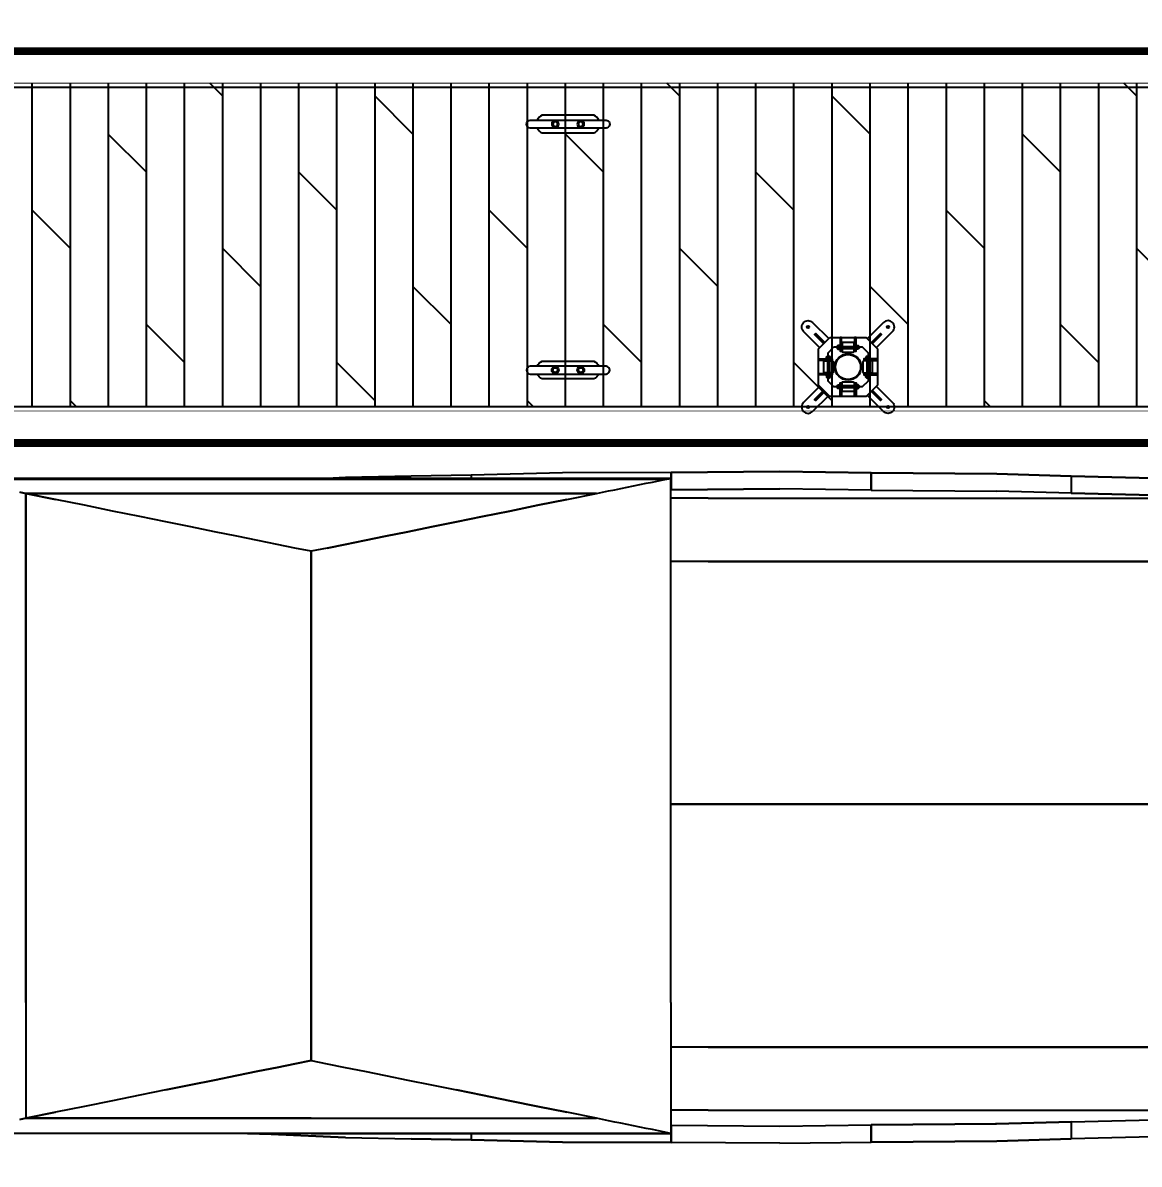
# Model space of a CAD drawing. Header units: millimetres. Extents: x -1003406 to 3312184, y 81337 to 716393.
# Drawn here: x 1484497 to 1491477, y 356934 to 364071 of the extents above; entities that cross this region are included whole.
import ezdxf

# ---------------------------------------------------------------- set-up
doc = ezdxf.new("R2010")
doc.units = ezdxf.units.MM
doc.header["$LTSCALE"] = 10
doc.linetypes.add('ACAD_ISO03W100', pattern=[30, 12, -18])
doc.layers.get('0').update_dxf_attribs({"linetype": 'CONTINUOUS'})
doc.layers.get('Defpoints').update_dxf_attribs({"linetype": 'CONTINUOUS'})
for name, color, linetype in [('W- bollard系船栓', 4, 'CONTINUOUS'), ('W-_ANTICOLLISION防撞措施', 192, 'CONTINUOUS'), ('W-ancillary measures附属措施', 1, 'CONTINUOUS'), ('W-FLOAT_BOWL浮筒', 253, 'CONTINUOUS'), ('W-MOUNTING固定方式', 5, 'CONTINUOUS'), ('W-STEEL_FRAME钢架', 3, 'CONTINUOUS'), ('W-WOOD_FLOOR木地板', 30, 'CONTINUOUS'), ('配筋率', 61, 'CONTINUOUS')]:
    doc.layers.add(name, color=color, linetype=linetype)
doc.styles.add('STANDARD_T3', font='simplex.shx', dxfattribs={"width": 0.7, "bigfont": 'gbcbig.shx'})
doc.dimstyles.new('W&&200', dxfattribs={"dimtxt": 700, "dimasz": 200, "dimexe": 500, "dimexo": 600, "dimgap": 200, "dimtad": 1, "dimdec": 0, "dimzin": 0, "dimdsep": 46, "dimtxsty": 'STANDARD_T3', "dimcen": 0.09, "dimclrd": 1, "dimclre": 1, "dimclrt": 7, "dimazin": 2, "dimtfac": 1, "dimtdec": 0, "dimtix": 1, "dimtmove": 2, "dimatfit": 3, "dimfxl": 100, "dimtolj": 1, "dimtzin": 0, "dimarcsym": 0})

# ---------------------------------------------------------------- blocks, each defined once
blk = doc.blocks.new('*D917')
at = {"layer": 'Defpoints', "color": 0, "transparency": 16777216}
for p in [(1497906.5, 361669.1), (1481906.5, 353669.1), (1497906.5, 351497.7)]:
    blk.add_point(p, dxfattribs=at)
at = {"layer": 'W-WOOD_FLOOR木地板', "color": 1, "lineweight": -2, "transparency": 16777216}
for p, q in [((1481906.5, 352297.7), (1481906.5, 350997.7)), ((1497906.5, 352297.7), (1497906.5, 350997.7)), ((1482106.5, 351497.7), (1497706.5, 351497.7))]:
    blk.add_line(p, q, dxfattribs=at)
at = {"layer": 'W-WOOD_FLOOR木地板', "color": 1, "transparency": 16777216}
for points in [[(1482106.5, 351531), (1482106.5, 351464.4), (1481906.5, 351497.7)], [(1497706.5, 351531), (1497706.5, 351464.4), (1497906.5, 351497.7)]]:
    blk.add_solid(points, dxfattribs=at)
at = {"layer": 'W-WOOD_FLOOR木地板', "color": 7, "transparency": 16777216, "insert": (1489906.5, 352047.7), "char_height": 700, "attachment_point": 5, "style": 'STANDARD_T3'}
blk.add_mtext('\\A1;16000', dxfattribs=at)
blk = doc.blocks.new('A$C3f3ab1c7')
h = blk.add_hatch(color=256)
h.dxf.hatch_style = 1
edge = h.paths.add_edge_path(flags=17)
edge.add_arc((290, 290), 82.5, 0, 360)
edge = h.paths.add_edge_path(flags=0)
edge.add_arc((290, 290), 78.5, 0, 360)
edge = h.paths.add_edge_path(flags=17)
edge.add_arc((290, 290), 82.5, 0, 360)
edge = h.paths.add_edge_path(flags=0)
edge.add_arc((290, 290), 78.5, 0, 360)
edge = h.paths.add_edge_path(flags=17)
edge.add_arc((290, 290), 82.5, 0, 360)
edge = h.paths.add_edge_path(flags=0)
edge.add_arc((290, 290), 78.5, 0, 360)
edge = h.paths.add_edge_path(flags=17)
edge.add_arc((290, 290), 82.5, 0, 360)
edge = h.paths.add_edge_path(flags=0)
edge.add_arc((290, 290), 78.5, 0, 360)
for p, q in [((224, 406), (224, 420)), ((226, 418.5), (233, 418.5)), ((233, 407.5), (226, 407.5)), ((237, 412), (233, 415.3)), ((237, 409.7), (233, 413)), ((343, 412), (347, 415.3)), ((343, 409.7), (347, 413)), ((354, 418.5), (347, 418.5)), ((347, 407.5), (354, 407.5)), ((174, 356), (160, 356)), ((161.5, 354), (161.5, 347)), ((168, 343), (164.7, 347)), ((170.3, 343), (167, 347)), ((172.5, 347), (172.5, 354)), ((406, 356), (420, 356)), ((407.5, 347), (407.5, 354)), ((409.7, 343), (413, 347)), ((412, 343), (415.3, 347)), ((418.5, 354), (418.5, 347)), ((161.5, 226), (161.5, 233)), ((168, 237), (164.7, 233)), ((170.3, 237), (167, 233)), ((172.5, 233), (172.5, 226)), ((407.5, 233), (407.5, 226)), ((409.7, 237), (413, 233)), ((412, 237), (415.3, 233)), ((418.5, 226), (418.5, 233)), ((224, 174), (224, 160)), ((233, 172.5), (226, 172.5)), ((226, 161.5), (233, 161.5)), ((237, 170.3), (233, 167)), ((237, 168), (233, 164.7)), ((343, 170.3), (347, 167)), ((343, 168), (347, 164.7)), ((347, 172.5), (354, 172.5)), ((354, 161.5), (347, 161.5))]:
    blk.add_line(p, q)
at = {"color": 6, "linetype": 'ACAD_ISO03W100'}
for p, q in [((240, 418.5), (340, 418.5)), ((240, 406.5), (340, 406.5)), ((161.5, 340), (161.5, 240)), ((173.5, 340), (173.5, 240)), ((406.5, 340), (406.5, 240)), ((418.5, 340), (418.5, 240)), ((240, 173.5), (340, 173.5)), ((240, 161.5), (340, 161.5))]:
    blk.add_line(p, q, dxfattribs=at)
at = {"color": 2}
for p, q in [((250, 412.5), (240, 412.5)), ((340, 412.5), (330, 412.5)), ((167.5, 330), (167.5, 340)), ((412.5, 330), (412.5, 340)), ((167.5, 240), (167.5, 250)), ((412.5, 240), (412.5, 250)), ((250, 167.5), (240, 167.5)), ((340, 167.5), (330, 167.5))]:
    blk.add_line(p, q, dxfattribs=at)
at = {"color": 4}
for p, q in [((356, 419), (359, 419)), ((356, 413), (360, 413)), ((359, 407), (356, 407)), ((161, 224), (161, 221)), ((167, 224), (167, 220)), ((173, 221), (173, 224)), ((407, 221), (407, 224)), ((413, 224), (413, 220)), ((419, 224), (419, 221)), ((359, 173), (356, 173)), ((356, 167), (360, 167)), ((356, 161), (359, 161))]:
    blk.add_line(p, q, dxfattribs=at)
for points in [[(176, 475), (404, 475), (475, 404), (475, 176), (404, 105), (176, 105), (105, 176), (105, 404)], [(240, 475), (240, 389.2), (250, 389.2), (250, 475)], [(330, 475), (330, 389.2), (340, 389.2), (340, 475)], [(200.9, 415), (379.1, 415), (415, 379.1), (415, 200.9), (379.1, 165), (200.9, 165), (165, 200.9), (165, 379.1)], [(224, 404.5), (224, 407.5), (224, 418.5), (224, 421.5)], [(356, 404.5), (356, 407.5), (356, 418.5), (356, 421.5)], [(360, 408), (358, 406), (358, 420), (360, 418)], [(105, 340), (190.8, 340), (190.8, 330), (105, 330)], [(175.5, 356), (172.5, 356), (161.5, 356), (158.5, 356)], [(475, 340), (389.2, 340), (389.2, 330), (475, 330)], [(404.5, 356), (407.5, 356), (418.5, 356), (421.5, 356)], [(105, 250), (190.8, 250), (190.8, 240), (105, 240)], [(175.5, 224), (172.5, 224), (161.5, 224), (158.5, 224)], [(172, 220), (174, 222), (160, 222), (162, 220)], [(475, 250), (389.2, 250), (389.2, 240), (475, 240)], [(404.5, 224), (407.5, 224), (418.5, 224), (421.5, 224)], [(408, 220), (406, 222), (420, 222), (418, 220)], [(224, 175.5), (224, 172.5), (224, 161.5), (224, 158.5)], [(240, 105), (240, 190.8), (250, 190.8), (250, 105)], [(330, 105), (330, 190.8), (340, 190.8), (340, 105)], [(356, 175.5), (356, 172.5), (356, 161.5), (356, 158.5)], [(360, 172), (358, 174), (358, 160), (360, 162)]]:
    blk.add_lwpolyline(points, close=True)
for points in [[(322.5, 442.5), (257.5, 442.5, 0.414214), (252.5, 437.5), (252.5, 387.5, 0.414214), (257.5, 382.5), (322.5, 382.5, 0.414214), (327.5, 387.5), (327.5, 437.5, 0.414214)], [(226, 401.5), (233, 401.5), (233, 402.5), (237, 402.5), (237, 423.5), (233, 423.5), (233, 402.5), (233, 424.5), (226, 424.5, 0.666667), (226, 418.5, 0.363636), (226, 407.5, 0.666667)], [(354, 401.5), (347, 401.5), (347, 402.5), (343, 402.5), (343, 423.5), (347, 423.5), (347, 402.5), (347, 424.5), (354, 424.5, -0.666667), (354, 418.5, -0.363636), (354, 407.5, -0.666667)], [(137.5, 257.5), (137.5, 322.5, -0.414214), (142.5, 327.5), (192.5, 327.5, -0.414214), (197.5, 322.5), (197.5, 257.5, -0.414214), (192.5, 252.5), (142.5, 252.5, -0.414214)], [(178.5, 354), (178.5, 347), (177.5, 347), (177.5, 343), (156.5, 343), (156.5, 347), (177.5, 347), (155.5, 347), (155.5, 354, -0.666667), (161.5, 354, -0.363636), (172.5, 354, -0.666667)], [(442.5, 257.5), (442.5, 322.5, 0.414214), (437.5, 327.5), (387.5, 327.5, 0.414214), (382.5, 322.5), (382.5, 257.5, 0.414214), (387.5, 252.5), (437.5, 252.5, 0.414214)], [(401.5, 354), (401.5, 347), (402.5, 347), (402.5, 343), (423.5, 343), (423.5, 347), (402.5, 347), (424.5, 347), (424.5, 354, 0.666667), (418.5, 354, 0.363636), (407.5, 354, 0.666667)], [(178.5, 226), (178.5, 233), (177.5, 233), (177.5, 237), (156.5, 237), (156.5, 233), (177.5, 233), (155.5, 233), (155.5, 226, 0.666667), (161.5, 226, 0.363636), (172.5, 226, 0.666667)], [(401.5, 226), (401.5, 233), (402.5, 233), (402.5, 237), (423.5, 237), (423.5, 233), (402.5, 233), (424.5, 233), (424.5, 226, -0.666667), (418.5, 226, -0.363636), (407.5, 226, -0.666667)], [(226, 178.5), (233, 178.5), (233, 177.5), (237, 177.5), (237, 156.5), (233, 156.5), (233, 177.5), (233, 155.5), (226, 155.5, -0.666667), (226, 161.5, -0.363636), (226, 172.5, -0.666667)], [(322.5, 137.5), (257.5, 137.5, -0.414214), (252.5, 142.5), (252.5, 192.5, -0.414214), (257.5, 197.5), (322.5, 197.5, -0.414214), (327.5, 192.5), (327.5, 142.5, -0.414214)], [(354, 178.5), (347, 178.5), (347, 177.5), (343, 177.5), (343, 156.5), (347, 156.5), (347, 177.5), (347, 155.5), (354, 155.5, 0.666667), (354, 161.5, 0.363636), (354, 172.5, 0.666667)]]:
    blk.add_lwpolyline(points, format="xyb", close=True)
for points in [[(237, 426.5), (237, 398.5), (240, 398.5), (240, 426.5), (237, 426.5), (237, 425.5)], [(343, 426.5), (343, 398.5), (340, 398.5), (340, 426.5), (343, 426.5), (343, 425.5)], [(358, 406), (356, 406), (356, 420), (358, 420)], [(153.5, 343), (181.5, 343), (181.5, 340), (153.5, 340), (153.5, 343), (154.5, 343)], [(426.5, 343), (398.5, 343), (398.5, 340), (426.5, 340), (426.5, 343), (425.5, 343)], [(153.5, 237), (181.5, 237), (181.5, 240), (153.5, 240), (153.5, 237), (154.5, 237)], [(174, 222), (174, 224), (160, 224), (160, 222)], [(426.5, 237), (398.5, 237), (398.5, 240), (426.5, 240), (426.5, 237), (425.5, 237)], [(406, 222), (406, 224), (420, 224), (420, 222)], [(237, 153.5), (237, 181.5), (240, 181.5), (240, 153.5), (237, 153.5), (237, 154.5)], [(343, 153.5), (343, 181.5), (340, 181.5), (340, 153.5), (343, 153.5), (343, 154.5)], [(358, 174), (356, 174), (356, 160), (358, 160)]]:
    blk.add_lwpolyline(points)
at = {"layer": 'W-ancillary measures附属措施'}
for radius in [82.5, 82.5, 82.5, 82.5, 78.5, 78.5, 78.5, 78.5]:
    blk.add_circle((290, 290), radius, dxfattribs=at)
at = {"layer": 'W-MOUNTING固定方式', "color": 6}
for points in [[(112.2, 411.2), (11.7, 511.7, -0.414214), (11.7, 568.3), (11.7, 568.3, -0.414214), (68.3, 568.3), (168.8, 467.8)], [(467.8, 411.2), (568.3, 511.7, 0.414214), (568.3, 568.3), (568.3, 568.3, 0.414214), (511.7, 568.3), (411.2, 467.8)], [(112.2, 168.8), (11.7, 68.3, 0.414214), (11.7, 11.7), (11.7, 11.7, 0.414214), (68.3, 11.7), (168.8, 112.2)], [(467.8, 168.8), (568.3, 68.3, -0.414214), (568.3, 11.7), (568.3, 11.7, -0.414214), (511.7, 11.7), (411.2, 112.2)]]:
    blk.add_lwpolyline(points, format="xyb", dxfattribs=at)
for points in [[(144, 443), (87.5, 499.6), (80.4, 492.5), (137, 436)], [(436, 443), (492.5, 499.6), (499.6, 492.5), (443, 436)], [(144, 137), (87.5, 80.4), (80.4, 87.5), (137, 144)], [(436, 137), (492.5, 80.4), (499.6, 87.5), (443, 144)]]:
    blk.add_lwpolyline(points, dxfattribs=at)
at = {"layer": 'W-MOUNTING固定方式', "color": 5}
for centre in [(40, 540), (540, 540), (40, 40), (540, 40)]:
    blk.add_circle(centre, 7, dxfattribs=at)
blk = doc.blocks.new('$matou$00000081')
at = {"elevation": 0}
for points in [[(115.4, -12.5, 1.151757), (115.4, 12.5), (-115.4, 12.5, 1.151757), (-115.4, -12.5), (115.4, -12.5)], [(-96.2, 12.5, -0.182727), (-79.9, 27.6), (80.9, 27.6, -0.182727), (97.2, 12.5)], [(97.2, -12.5, -0.182727), (80.9, -27.6), (-79.9, -27.6, -0.182727), (-96.2, -12.5, -0.127039)]]:
    blk.add_lwpolyline(points, format="xyb", dxfattribs=at)
for centre, radius in [((-39.5, 0, 0), 10.9), ((-39.5, 0, 0), 7.27), ((40.5, 0, 0), 10.9), ((40.5, 0, 0), 7.27)]:
    blk.add_circle(centre, radius)
blk = doc.blocks.new('*U651')
at = {"layer": 'W- bollard系船栓', "xscale": 2, "yscale": -2, "rotation": 180}
blk.add_blockref('$matou$00000081', (0, 0, 0), dxfattribs=at)
blk = doc.blocks.new('*U652')
at = {"layer": 'W- bollard系船栓', "color": 0, "linetype": 'ByBlock', "lineweight": -2, "transparency": 16777216}
blk.add_blockref('*U651', (4000, 0), dxfattribs=at)
blk = doc.blocks.new('*U649')
at = {"layer": 'W- bollard系船栓', "xscale": 2, "yscale": -2, "rotation": 180}
blk.add_blockref('$matou$00000081', (0, 0, 0), dxfattribs=at)
blk = doc.blocks.new('*U650')
at = {"layer": 'W- bollard系船栓', "color": 0, "linetype": 'ByBlock', "lineweight": -2, "transparency": 16777216}
blk.add_blockref('*U649', (4000, 0), dxfattribs=at)
blk = doc.blocks.new('$matou$00000062')
at = {"color": 0, "linetype": 'Continuous'}
for p, q in [((-1844.1, 3407.9), (-1844.1, 5596.4)), ((-1844.1, 3407.9), (-1844.1, 5596.4)), ((1855.2, 1256.2), (1855.2, 5559.7)), ((1862.1, 5596.4), (1862.1, 1219.5)), ((1862.1, 1219.5), (1862.1, 5596.4)), ((-1765.7, 5180.6), (-1758.7, 5143.9)), ((-1758.7, 5143.9), (-1765.7, 5180.6)), ((1783.7, 5180.6), (1776.8, 5143.9)), ((1776.8, 5143.9), (1783.7, 5180.6)), ((-1758.7, 3407.9), (-1758.7, 5143.9)), ((-1758.7, 5143.9), (-1758.7, 3407.9)), ((-1104, 5143.9), (-1758.7, 5143.9)), ((-1104, 5143.9), (-1758.7, 5143.9)), ((-1724.7, 4963.4), (-1758.7, 5143.9)), ((-1104, 5143.9), (-1758.7, 5143.9)), ((-1758.7, 5143.9), (-1724.7, 4963.4)), ((-1758.7, 5143.9), (-1758.7, 3407.9)), ((-1104, 5143.9), (1776.8, 5143.9)), ((1776.8, 5143.9), (-1104, 5143.9)), ((-1104, 5143.9), (1776.8, 5143.9)), ((1776.8, 5143.9), (1742.7, 4963.4)), ((1742.7, 4963.4), (1776.8, 5143.9)), ((1776.8, 5143.9), (1776.8, 1672)), ((1776.8, 1672), (1776.8, 5143.9)), ((1776.8, 5143.9), (1776.8, 1672)), ((-1691.5, 4787.3), (-1724.7, 4963.4)), ((-1691.5, 4787.3), (-1724.7, 4963.4)), ((1709.5, 4787.3), (1742.7, 4963.4)), ((1709.5, 4787.3), (1742.7, 4963.4)), ((-1659.3, 4616.4), (-1691.5, 4787.3)), ((-1659.3, 4616.4), (-1691.5, 4787.3)), ((1677.3, 4616.4), (1709.5, 4787.3)), ((1677.3, 4616.4), (1709.5, 4787.3)), ((-1628.1, 4451.2), (-1659.3, 4616.4)), ((-1628.1, 4451.2), (-1659.3, 4616.4)), ((1646.1, 4451.2), (1677.3, 4616.4)), ((1646.1, 4451.2), (1677.3, 4616.4)), ((-1598.2, 4292.4), (-1628.1, 4451.2)), ((-1598.2, 4292.4), (-1628.1, 4451.2)), ((1616.2, 4292.4), (1646.1, 4451.2)), ((1616.2, 4292.4), (1646.1, 4451.2)), ((-1569.6, 4140.7), (-1598.2, 4292.4)), ((-1598.2, 4292.4), (-1569.6, 4140.7)), ((1587.6, 4140.7), (1616.2, 4292.4)), ((1587.6, 4140.7), (1616.2, 4292.4)), ((-1542.4, 3996.5), (-1569.6, 4140.7)), ((-1569.6, 4140.7), (-1542.4, 3996.5)), ((1560.4, 3996.5), (1587.6, 4140.7)), ((1560.4, 3996.5), (1587.6, 4140.7)), ((-1516.7, 3860.5), (-1542.4, 3996.5)), ((-1542.4, 3996.5), (-1516.7, 3860.5)), ((1534.7, 3860.5), (1560.4, 3996.5)), ((1534.7, 3860.5), (1560.4, 3996.5)), ((-1492.7, 3733.1), (-1516.7, 3860.5)), ((-1516.7, 3860.5), (-1492.7, 3733.1)), ((1510.7, 3733.1), (1534.7, 3860.5)), ((1510.7, 3733.1), (1534.7, 3860.5)), ((-1849, 3651.8), (-1844.1, 3795.8)), ((-1844.1, 3795.8), (-1849, 3651.8)), ((-1470.4, 3615), (-1492.7, 3733.1)), ((-1492.7, 3733.1), (-1470.4, 3615)), ((1488.4, 3615), (1510.7, 3733.1)), ((1488.4, 3615), (1510.7, 3733.1)), ((-1866.5, 3198.7), (-1849, 3651.8)), ((-1849, 3651.8), (-1866.5, 3198.7)), ((-1849, 3651.8), (-1844.1, 3651.8)), ((-1844.1, 3651.8), (-1849, 3651.8)), ((-1450, 3506.4), (-1470.4, 3615)), ((-1470.4, 3615), (-1450, 3506.4)), ((1468, 3506.4), (1488.4, 3615)), ((1468, 3506.4), (1488.4, 3615)), ((-1431.4, 3407.9), (-1450, 3506.4)), ((-1450, 3506.4), (-1431.4, 3407.9)), ((1449.4, 3407.9), (1468, 3506.4)), ((1449.4, 3407.9), (1468, 3506.4)), ((-1844.1, 3407.9), (-1844.1, 1219.5)), ((-1844.1, 1219.5), (-1844.1, 3407.9)), ((-1758.7, 3407.9), (-1758.7, 1672)), ((-1758.7, 3407.9), (-1758.7, 1672)), ((-1758.7, 3407.9), (-1758.7, 1672)), ((-1431.4, 3407.9), (-1450, 3309.4)), ((-1431.4, 3407.9), (-1450, 3309.4)), ((-1104, 3407.9), (-1431.4, 3407.9)), ((-1431.4, 3407.9), (-1104, 3407.9)), ((1449.4, 3407.9), (-1104, 3407.9)), ((-1104, 3407.9), (1449.4, 3407.9)), ((1449.4, 3403.1), (1449.4, 3412.7)), ((1468, 3309.4), (1449.4, 3407.9)), ((1468, 3309.4), (1449.4, 3407.9)), ((-1450, 3309.4), (-1470.4, 3200.9)), ((-1450, 3309.4), (-1470.4, 3200.9)), ((1488.4, 3200.9), (1468, 3309.4)), ((1468, 3309.4), (1488.4, 3200.9)), ((1862.1, 3312), (1866.5, 3198.7)), ((1866.5, 3198.7), (1862.1, 3312)), ((-1866.5, 3198.7), (-1874, 2799.5)), ((-1866.5, 3198.7), (-1874, 2799.5)), ((-1470.4, 3200.9), (-1492.7, 3082.7)), ((-1470.4, 3200.9), (-1492.7, 3082.7)), ((1510.7, 3082.7), (1488.4, 3200.9)), ((1488.4, 3200.9), (1510.7, 3082.7)), ((1866.5, 3198.7), (1874, 2799.5)), ((1874, 2799.5), (1866.5, 3198.7)), ((-1492.7, 3082.7), (-1516.7, 2955.4)), ((-1492.7, 3082.7), (-1516.7, 2955.4)), ((1534.7, 2955.4), (1510.7, 3082.7)), ((1510.7, 3082.7), (1534.7, 2955.4)), ((-1516.7, 2955.4), (-1542.4, 2819.4)), ((-1516.7, 2955.4), (-1542.4, 2819.4)), ((1560.4, 2819.4), (1534.7, 2955.4)), ((1534.7, 2955.4), (1560.4, 2819.4)), ((-1874, 2799.5), (-1880.5, 2434.7)), ((-1880.5, 2434.7), (-1874, 2799.5)), ((-1542.4, 2819.4), (-1569.6, 2675.2)), ((-1542.4, 2819.4), (-1569.6, 2675.2)), ((1587.6, 2675.2), (1560.4, 2819.4)), ((1560.4, 2819.4), (1587.6, 2675.2)), ((1880.5, 2434.7), (1874, 2799.5)), ((1880.5, 2434.7), (1874, 2799.5)), ((-1569.6, 2675.2), (-1598.2, 2523.5)), ((-1569.6, 2675.2), (-1598.2, 2523.5)), ((1616.2, 2523.5), (1587.6, 2675.2)), ((1587.6, 2675.2), (1616.2, 2523.5)), ((-1598.2, 2523.5), (-1628.1, 2364.7)), ((-1628.1, 2364.7), (-1598.2, 2523.5)), ((1646.1, 2364.7), (1616.2, 2523.5)), ((1616.2, 2523.5), (1646.1, 2364.7)), ((-1893.1, 1877.6), (-1880.5, 2434.7)), ((-1880.5, 2434.7), (-1893.1, 1877.6)), ((-1844.1, 2434.7), (-1880.5, 2434.7)), ((-1844.1, 2434.7), (-1880.5, 2434.7)), ((1880.5, 2434.7), (1862.1, 2434.7)), ((1880.5, 2434.7), (1862.1, 2434.7)), ((1893.1, 1877.6), (1880.5, 2434.7)), ((1893.1, 1877.6), (1880.5, 2434.7)), ((-1659.3, 2199.5), (-1628.1, 2364.7)), ((-1628.1, 2364.7), (-1659.3, 2199.5)), ((1677.3, 2199.5), (1646.1, 2364.7)), ((1646.1, 2364.7), (1677.3, 2199.5)), ((-1691.5, 2028.5), (-1659.3, 2199.5)), ((-1659.3, 2199.5), (-1691.5, 2028.5)), ((1677.3, 2199.5), (1709.5, 2028.5)), ((1709.5, 2028.5), (1677.3, 2199.5)), ((-1691.5, 2028.5), (-1724.7, 1852.5)), ((-1724.7, 1852.5), (-1691.5, 2028.5)), ((1709.5, 2028.5), (1742.7, 1852.5)), ((1742.7, 1852.5), (1709.5, 2028.5)), ((-1895, 1217.3), (-1893.1, 1877.6)), ((-1893.1, 1877.6), (-1895, 1217.3)), ((1895, 1217.3), (1893.1, 1877.6)), ((1895, 1217.3), (1893.1, 1877.6)), ((-1758.7, 1672), (-1724.7, 1852.5)), ((-1758.7, 1672), (-1724.7, 1852.5)), ((1742.7, 1852.5), (1776.8, 1672)), ((1742.7, 1852.5), (1776.8, 1672)), ((-1772.7, 1598), (-1765.7, 1635.3)), ((-1772.7, 1598), (-1765.7, 1635.3)), ((-1765.7, 1635.3), (-1758.7, 1672)), ((-1765.7, 1635.3), (-1758.7, 1672)), ((1776.8, 1672), (1783.7, 1635.3)), ((1776.8, 1672), (1783.7, 1635.3)), ((1783.7, 1635.3), (1790.7, 1598)), ((1783.7, 1635.3), (1790.7, 1598)), ((-1787, 1522.3), (-1779.8, 1560.3)), ((-1787, 1522.3), (-1779.8, 1560.3)), ((-1779.8, 1560.3), (-1772.7, 1598)), ((-1779.8, 1560.3), (-1772.7, 1598)), ((1790.7, 1598), (1797.8, 1560.3)), ((1790.7, 1598), (1797.8, 1560.3)), ((1797.8, 1560.3), (1805, 1522.3)), ((1797.8, 1560.3), (1805, 1522.3)), ((-1794.2, 1484.1), (-1787, 1522.3)), ((-1794.2, 1484.1), (-1787, 1522.3)), ((1805, 1522.3), (1812.2, 1484.1)), ((1805, 1522.3), (1812.2, 1484.1)), ((-1808.6, 1407.4), (-1801.4, 1445.7)), ((-1808.6, 1407.4), (-1801.4, 1445.7)), ((-1801.4, 1445.7), (-1794.2, 1484.1)), ((-1801.4, 1445.7), (-1794.2, 1484.1)), ((1812.2, 1484.1), (1819.4, 1445.7)), ((1812.2, 1484.1), (1819.4, 1445.7)), ((1819.4, 1445.7), (1826.7, 1407.4)), ((1819.4, 1445.7), (1826.7, 1407.4)), ((-1823, 1331.1), (-1815.9, 1369.1)), ((-1823, 1331.1), (-1815.9, 1369.1)), ((-1815.9, 1369.1), (-1808.6, 1407.4)), ((-1815.9, 1369.1), (-1808.6, 1407.4)), ((1826.7, 1407.4), (1833.9, 1369.1)), ((1826.7, 1407.4), (1833.9, 1369.1)), ((1833.9, 1369.1), (1841, 1331.1)), ((1833.9, 1369.1), (1841, 1331.1)), ((-1837.2, 1256.2), (-1830.1, 1293.4)), ((-1837.2, 1256.2), (-1830.1, 1293.4)), ((-1830.1, 1293.4), (-1823, 1331.1)), ((-1830.1, 1293.4), (-1823, 1331.1)), ((1841, 1331.1), (1848.2, 1293.4)), ((1841, 1331.1), (1848.2, 1293.4)), ((1848.2, 1293.4), (1855.2, 1256.2)), ((1855.2, 1256.2), (1848.2, 1293.4)), ((-1844.1, 1219.5), (-1837.2, 1256.2)), ((-1844.1, 1219.5), (-1837.2, 1256.2)), ((1855.2, 1256.2), (1862.1, 1219.5)), ((1855.2, 1256.2), (1862.1, 1219.5)), ((-1900, 556.5), (-1895, 1217.3)), ((-1900, 556.5), (-1895, 1217.3)), ((-1895, 1217.3), (-1797.8, 1217.3)), ((-1797.8, 1217.3), (-1895, 1217.3)), ((-1104, 1219.5), (-1844.1, 1219.5)), ((-1104, 1219.5), (-1844.1, 1219.5)), ((-1797.8, 1217.3), (-1802.8, 556.5)), ((-1797.8, 1217.3), (-1802.8, 556.5)), ((-1797.8, 1219.5), (-1797.8, 1217.3)), ((-1797.8, 1219.5), (-1797.8, 1217.3)), ((-1713.5, 991.1), (-1713.5, 1219.5)), ((-1713.5, 991.1), (-1713.5, 1219.5)), ((-1355.5, 991.1), (-1355.5, 1219.5)), ((-1355.5, 991.1), (-1355.5, 1219.5)), ((-1355.5, 991.1), (-1355.5, 1219.5)), ((-1104, 1219.5), (1862.1, 1219.5)), ((-1104, 1219.5), (1862.1, 1219.5)), ((18.1, 991.1), (18.1, 1219.5)), ((18.1, 1219.5), (18.1, 991.1)), ((1391.7, 991.1), (1391.7, 1219.5)), ((1391.7, 991.1), (1391.7, 1219.5)), ((1391.7, 991.1), (1391.7, 1219.5)), ((1749.8, 991.1), (1749.8, 1219.5)), ((1749.8, 991.1), (1749.8, 1219.5)), ((1797.8, 1217.3), (1797.8, 1219.5)), ((1797.8, 1217.3), (1797.8, 1219.5)), ((1802.8, 556.5), (1797.8, 1217.3)), ((1797.8, 1217.3), (1895, 1217.3)), ((1895, 1217.3), (1797.8, 1217.3)), ((1797.8, 1217.3), (1802.8, 556.5)), ((1895, 1217.3), (1900, 556.5)), ((1900, 556.5), (1895, 1217.3)), ((-1713.5, 991.1), (-1713.5, -2415)), ((-1713.5, 991.1), (-1713.5, -2415)), ((-1355.5, 991.1), (-1355.5, -2415)), ((-1355.5, 991.1), (-1355.5, -2415)), ((-1355.5, -2415), (-1355.5, 991.1)), ((18.1, -2143.5), (18.1, 991.1)), ((18.1, 991.1), (18.1, -2143.5)), ((1391.7, 991.1), (1391.7, -2415)), ((1391.7, -2415), (1391.7, 991.1)), ((1391.7, 991.1), (1391.7, -2415)), ((1749.8, 991.1), (1749.8, -2415)), ((1749.8, 991.1), (1749.8, -2415)), ((-1900, 556.5), (-1893.2, -0.2)), ((-1900, 556.5), (-1893.2, -0.2)), ((-1802.8, 556.5), (-1796, -0.2)), ((-1802.8, 556.5), (-1796, -0.2)), ((1796, -0.2), (1802.8, 556.5)), ((1796, -0.2), (1802.8, 556.5)), ((1893.2, -0.2), (1900, 556.5)), ((1900, 556.5), (1893.2, -0.2)), ((-1796, -0.2), (-1893.2, -0.2)), ((-1887.4, -764.6), (-1893.2, -0.2)), ((-1893.2, -0.2), (-1887.4, -764.6)), ((-1893.2, -0.2), (-1796, -0.2)), ((-1796, -0.2), (-1790.2, -763.7)), ((-1790.2, -763.7), (-1796, -0.2)), ((1796, -0.2), (1790.2, -763.7)), ((1796, -0.2), (1790.2, -763.7)), ((1796, -0.2), (1893.2, -0.2)), ((1893.2, -0.2), (1796, -0.2)), ((1893.2, -0.2), (1887.4, -764.6)), ((1887.4, -764.6), (1893.2, -0.2)), ((-1887.4, -764.6), (-1875.1, -1217.8)), ((-1875.1, -1217.8), (-1887.4, -764.6)), ((-1784.5, -763.7), (-1790.2, -763.7)), ((-1790.2, -763.7), (-1777.9, -1217.8)), ((-1790.2, -763.7), (-1784.5, -763.7)), ((-1777.9, -1217.8), (-1790.2, -763.7)), ((1777.8, -1217.8), (1790.2, -763.7)), ((1777.8, -1217.8), (1790.2, -763.7)), ((1875.1, -1217.8), (1887.4, -764.6)), ((1887.4, -764.6), (1875.1, -1217.8)), ((-1777.9, -1217.8), (-1875.1, -1217.8)), ((-1777.9, -1217.8), (-1875.1, -1217.8)), ((-1855.4, -2085.6), (-1875.1, -1217.8)), ((-1855.4, -2085.6), (-1875.1, -1217.8)), ((-1777.9, -1217.8), (-1758.3, -2083.9)), ((-1777.9, -1217.8), (-1758.3, -2083.9)), ((1758.3, -2083.9), (1777.8, -1217.8)), ((1777.8, -1217.8), (1758.3, -2083.9)), ((1875.1, -1217.8), (1777.8, -1217.8)), ((1875.1, -1217.8), (1777.8, -1217.8)), ((1875.1, -1217.8), (1855.4, -2085.6)), ((1855.4, -2085.6), (1875.1, -1217.8))]:
    blk.add_line(p, q, dxfattribs=at)

msp = doc.modelspace()

# ---------------------------------------------------------------- hatches: boundary and pattern name
at = {"layer": 'W-WOOD_FLOOR木地板'}
h = msp.add_hatch(dxfattribs=at)
h.set_pattern_fill('DOLMIT', color=256, scale=300, angle=90)
h.set_pattern_definition([(90, (11529.17, -209070.83), (-238.122618, 2e-08), []), (135, (11529.2, -209070.8), (-476.2449, -476.2449), [336.7564, -673.512])])
edge = h.paths.add_edge_path()
edge.add_line((1481906.5, 363694.1), (1481906.5, 361669.1))
edge.add_line((1481906.5, 361669.1), (1497906.5, 361669.1))
edge.add_line((1497906.5, 361669.1), (1497906.5, 363694.3))
edge.add_line((1497906.5, 363694.3), (1481906.5, 363694.3))

# ---------------------------------------------------------------- linework, layer by layer
at = {"layer": 'W-_ANTICOLLISION防撞措施', "const_width": 50}
msp.add_lwpolyline([(1482056.5, 398669.6), (1482081.2, 391844.3), (1498031.5, 391844.1), (1498031.5, 389494.1), (1482032.4, 389494.1), (1482130.7, 377894.1), (1498131.5, 377894.1), (1498131.5, 375444.1), (1482131.5, 375444.1), (1482131.5, 363894.1), (1498131.5, 363894.1), (1498131.5, 361444.1), (1482131.5, 361444.1), (1482131.5, 353544.1)], dxfattribs=at)
at = {"layer": 'W-FLOAT_BOWL浮筒', "const_width": 5}
msp.add_lwpolyline([(1481906.5, 363669.1), (1497906.5, 363669.1), (1497906.5, 361669.1), (1481906.5, 361669.1), (1481906.5, 353669.1), (1475906.5, 353669.1), (1475906.5, 380681.3), (1474773.1, 386633.7), (1472793.5, 392620.7), (1469406.5, 397565.1), (1469406.5, 398669.1), (1481906.5, 398669.1), (1481906.5, 391669.1), (1497906.5, 391669.1), (1497906.5, 389669.1), (1481906.5, 389669.1), (1481906.5, 377669.1), (1497906.5, 377669.1), (1497906.5, 375669.1), (1481906.5, 375669.1), (1481906.5, 363669.1)], dxfattribs=at)
at = {"layer": 'W-FLOAT_BOWL浮筒'}
msp.add_lwpolyline([(1481906.5, 363669.1), (1497906.5, 363669.1), (1497906.5, 361669.1), (1481906.5, 361669.1), (1481906.5, 353669.1), (1475906.5, 353669.1), (1475906.5, 380681.3), (1474773.1, 386633.7), (1472793.5, 392620.7), (1469406.5, 397565.1), (1469406.5, 398669.1), (1481906.5, 398669.1), (1481906.5, 377669.1), (1497906.5, 377669.1), (1497906.5, 375669.1), (1481906.5, 375669.1), (1481906.5, 363669.1)], dxfattribs=at)
at = {"layer": 'W-STEEL_FRAME钢架', "const_width": 5}
msp.add_lwpolyline([(1481931.5, 363694.1), (1497931.5, 363694.1), (1497931.5, 361644.1), (1481931.5, 361644.1), (1481931.5, 353644.1), (1475881.5, 353644.1), (1475881.5, 380678.9), (1474748.9, 386627.5), (1472770.9, 392609.5), (1469381.5, 397557.4), (1469381.5, 398694.1), (1481931.5, 398694.1), (1481931.5, 391694.1), (1497931.5, 391694.1), (1497931.5, 389644.1), (1481931.5, 389644.1), (1481931.5, 377694.1), (1497931.5, 377694.1), (1497931.5, 375644.1), (1481931.5, 375644.1)], close=True, dxfattribs=at)

# ---------------------------------------------------------------- block references
at = {"layer": 'W- bollard系船栓', "rotation": 359.999999994142}
msp.add_blockref('*U652', (1483906.5, 363438.3), dxfattribs=at)
at = {"layer": 'W- bollard系船栓', "xscale": -1, "rotation": 179.999999994142}
msp.add_blockref('*U650', (1483906.5, 361899.9), dxfattribs=at)
at = {"layer": 'W-FLOAT_BOWL浮筒', "rotation": 359.999999994142}
msp.add_blockref('A$C3f3ab1c7', (1489366.5, 361629.1), dxfattribs=at)
at = {"layer": '配筋率', "color": 34, "xscale": 1.105263157894737, "yscale": 1.027397260273973, "rotation": 89.99999999414341}
msp.add_blockref('$matou$00000062', (1489800.7, 359164.6), dxfattribs=at)

# ---------------------------------------------------------------- dimensions: what is measured, and where the dimension line sits
at = {"layer": 'W-WOOD_FLOOR木地板'}
dim = msp.add_linear_dim(base=(1497906.5, 351497.7), p1=(1481906.5, 353669.1), p2=(1497906.5, 361669.1), angle=360, dimstyle='W&&200', override={"dimfxl": 800, "dimfxlon": 1}, dxfattribs=at)
dim.commit()
dim.dimension.update_dxf_attribs({"geometry": '*D917', "text_midpoint": (1489906.5, 352047.7)})

doc.saveas('drawing.dxf')
